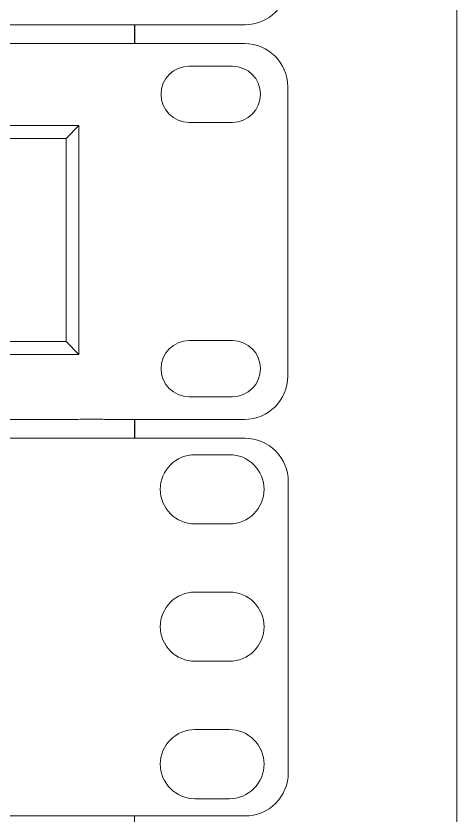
# Model space of a CAD drawing. Header units: millimetres. Extents: x 1256 to 2931, y 3298 to 3694.
# Drawn here: x 1505.96 to 1511.82, y 3449.98 to 3460.62 of the extents above; entities that cross this region are included whole.
import ezdxf

# ---------------------------------------------------------------- set-up
doc = ezdxf.new("R2010")
doc.units = ezdxf.units.MM
doc.layers.get('0').update_dxf_attribs({"color": 250, "lineweight": 5})
for name, color, linetype, lineweight in [('(C)1U - Gestion Cable', 250, 'Continuous', 5), ('Canales', 250, 'Continuous', 25), ('Rack 1 - 2', 250, 'Continuous', 5)]:
    doc.layers.add(name, color=color, linetype=linetype, lineweight=lineweight)

# ---------------------------------------------------------------- blocks, each defined once
blk = doc.blocks.new('1U - Patch Panel 24P RJ45')
at = {"color": 250, "linetype": 'Continuous', "lineweight": 5}
for p, q in [((23468.04, 734.668), (23057.508, 734.668)), ((23481.755, 734.668), (23468.04, 734.668)), ((23480.458, 732.235), (23475.824, 732.235)), ((23486.389, 698.989), (23486.389, 730.034)), ((23486.389, 730.034), (23486.389, 698.989)), ((23464.009, 725.864), (23363.832, 725.864)), ((23464.009, 725.864), (23462.619, 724.474)), ((23464.009, 701.306), (23464.009, 725.864)), ((23475.824, 726.211), (23480.458, 726.211)), ((23462.619, 724.474), (23365.222, 724.474)), ((23462.619, 702.696), (23462.619, 724.474)), ((23365.222, 702.696), (23462.619, 702.696)), ((23464.009, 701.306), (23462.619, 702.696)), ((23480.458, 702.812), (23475.824, 702.812)), ((23363.832, 701.306), (23464.009, 701.306)), ((23475.824, 696.788), (23480.458, 696.788)), ((23463.87, 694.356), (23061.678, 694.356)), ((23468.04, 694.356), (23481.755, 694.356))]:
    blk.add_line(p, q, dxfattribs=at)
for centre, radius, start, end in [((23481.755, 730.034), 4.634, 0, 90), ((23475.824, 729.223), 3.012, 90, 270), ((23480.458, 729.223), 3.012, 270, 90), ((23475.824, 699.8), 3.012, 90, 270), ((23480.458, 699.8), 3.012, 270, 90), ((23481.755, 698.989), 4.634, 270, 0)]:
    blk.add_arc(centre, radius, start, end, dxfattribs=at)
at = {"color": 250, "linetype": 'Continuous', "lineweight": 5, "start_tangent": (0.999429, 0.033791), "end_tangent": (1, -0.000961)}
blk.add_spline([(23463.87, 694.36), (23464.877, 694.379), (23466.365, 694.37), (23468.04, 694.356)], degree=3, dxfattribs=at)
blk = doc.blocks.new('1U - Peine Cable Rack')
at = {"layer": '(C)1U - Gestion Cable'}
for points in [[(-5.8, 37.7), (466.8, 37.7, -0.414214), (471.8, 32.7), (471.8, -1, -0.414214), (466.8, -6), (-5.8, -6, -0.414214), (-10.8, -1), (-10.8, 32.7, -0.414214)], [(465, 27.8), (461, 27.8, -0.414214), (457, 31.8), (457, 31.8, -0.414214), (461, 35.8), (465, 35.8, -0.414214), (469, 31.8), (469, 31.8, -0.414214)], [(465, 11.9), (461, 11.9, -0.414214), (457, 15.9), (457, 15.9, -0.414214), (461, 19.9), (465, 19.9, -0.414214), (469, 15.9), (469, 15.9, -0.414214)], [(465, -4), (461, -4, -0.414214), (457, 0), (457, 0, -0.414214), (461, 4), (465, 4, -0.414214), (469, 0), (469, 0, -0.414214)]]:
    blk.add_lwpolyline(points, format="xyb", close=True, dxfattribs=at)

msp = doc.modelspace()

# ---------------------------------------------------------------- linework, layer by layer
at = {"layer": 'Canales'}
for p, q in [((1507.532, 3460.505), (1507.532, 3460.253)), ((1507.532, 3455.256), (1507.532, 3455.006))]:
    msp.add_line(p, q, dxfattribs=at)
at = {"layer": 'Rack 1 - 2'}
for p, q in [((1511.818, 3446.239), (1511.818, 3506.239)), ((1507.532, 3449.985), (1507.532, 3446.239))]:
    msp.add_line(p, q, dxfattribs=at)

# ---------------------------------------------------------------- block references
for name, p, xscale, yscale, zscale in [('1U - Peine Cable Rack', (1455.365, 3461.193), 0.1149004857262601, 0.1149004857262601, 0.1149004857262601), ('1U - Patch Panel 24P RJ45', (-1402.099, 3369.175), 0.1239725185703523, 0.1239725185703523, 0.1239725185703523), ('1U - Peine Cable Rack', (1455.365, 3450.674), 0.1149004857262601, 0.1149004857262601, 0.1149004857262601)]:
    msp.add_blockref(name, p, dxfattribs=dict(xscale=xscale, yscale=yscale, zscale=zscale))

doc.saveas('drawing.dxf')
